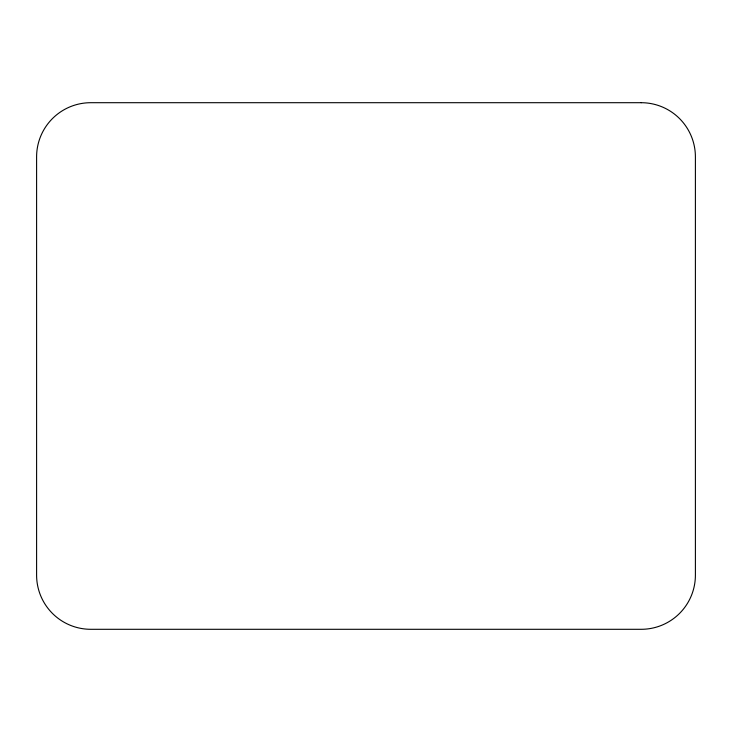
<?xml version="1.0" encoding="UTF-8"?>
<svg xmlns="http://www.w3.org/2000/svg" width="732" height="732" viewBox="0 0 732 732"><rect width="100%" height="100%" fill="white"/><g stroke="black" fill="none" stroke-linecap="round" stroke-linejoin="round"><path stroke-width="1.1" d="M641.223 102.7L90.777 102.7A54.177 54.177 0 0 0 36.6 156.877L36.6 575.123A54.177 54.177 0 0 0 90.777 629.3L641.223 629.3A54.177 54.177 0 0 0 695.4 575.123L695.4 156.877A54.177 54.177 0 0 0 641.223 102.7"/></g></svg>
